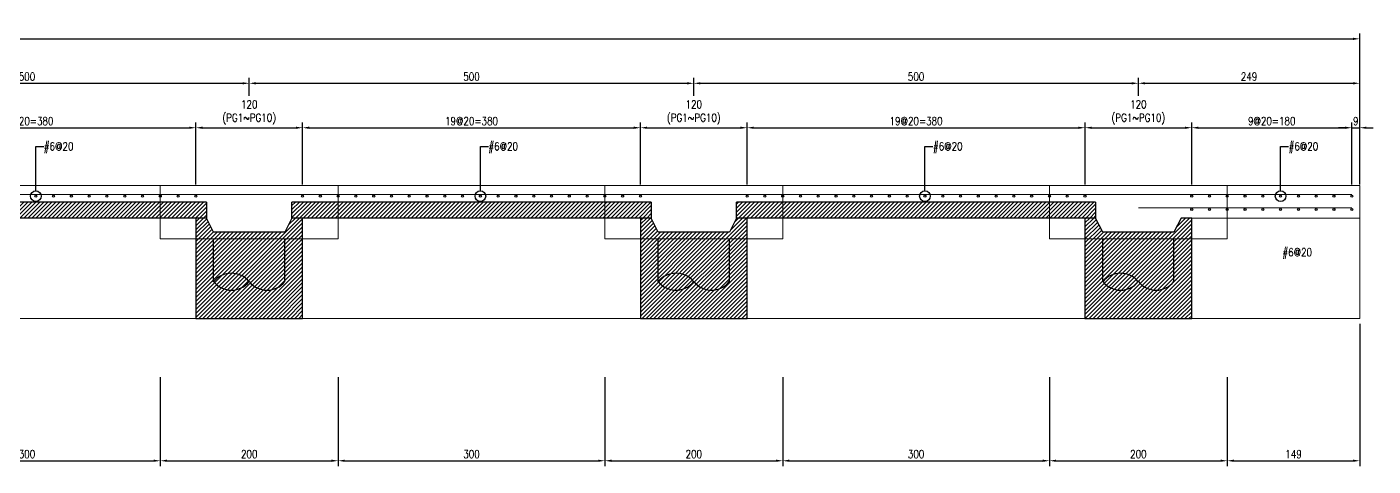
# Model space of a CAD drawing. Extents: x -4754 to 4964, y -19960 to 3841.
# Drawn here: x 2713 to 4227, y -11309 to -10815 of the extents above; entities that cross this region are included whole.
import ezdxf
from ezdxf.enums import TextEntityAlignment as Align

# ---------------------------------------------------------------- set-up
doc = ezdxf.new("R2010")
doc.units = 0
doc.header["$LTSCALE"] = 3
doc.layers.get('0').update_dxf_attribs({"linetype": 'CONTINUOUS'})
doc.layers.add('HB_0', color=7, linetype='CONTINUOUS', transparency=0.5)
doc.layers.add('預鑄版_HATCH', color=253, linetype='CONTINUOUS', transparency=0.1)
for name, color, linetype in [('HB_DIM', 1, 'CONTINUOUS'), ('HB_TXT_CTEXT', 2, 'CONTINUOUS'), ('鋼筋', 3, 'CONTINUOUS'), ('預鑄梁_HATCH', 253, 'CONTINUOUS')]:
    doc.layers.add(name, color=color, linetype=linetype)
doc.styles.get("Standard").update_dxf_attribs({"font": 'ROMANS.shx', "width": 0.8, "bigfont": 'chineset.shx'})
doc.dimstyles.new('30', dxfattribs={"dimscale": 3, "dimtxt": 3, "dimasz": 2.5, "dimexe": 2, "dimexo": 2, "dimgap": 1, "dimtad": 1, "dimdsep": 46, "dimtxsty": 'Standard', "dimcen": 0, "dimclrd": 256, "dimclre": 256, "dimclrt": 2, "dimadec": 0, "dimazin": 0, "dimtfac": 1, "dimtix": 1, "dimtmove": 2, "dimatfit": 3, "dimfxl": 1, "dimtolj": 1, "dimtzin": 0, "dimarcsym": 0})

# ---------------------------------------------------------------- blocks, each defined once
blk = doc.blocks.new('pile_vertical_with_pilecap')
at = {"linetype": 'Continuous'}
for p, q in [((-40, -48.1), (-40, 0)), ((-40, -48.1), (-40, 0)), ((40, -48.1), (40, 0)), ((40, -48.1), (40, 0))]:
    blk.add_line(p, q, dxfattribs=at)
for centre, start, end in [((-20, -64.1), 38.718, 141.282), ((-20, -64.1), 38.718, 141.282), ((-20, -32), 218.718, 321.282), ((-20, -32), 218.718, 321.282), ((20, -32), 218.718, 321.282), ((20, -32), 218.718, 321.282)]:
    blk.add_arc(centre, 25.6, start, end, dxfattribs=at)
blk = doc.blocks.new('C')
at = {"color": 3, "linetype": 'Continuous'}
blk.add_circle((0, 0), 1.2, dxfattribs=at)
blk = doc.blocks.new('C_Red')
at = {"color": 1, "linetype": 'Continuous'}
blk.add_circle((0, 0), 1.2, dxfattribs=at)
blk = doc.blocks.new('*D63')
at = {"layer": 'HB_DIM', "linetype": 'Continuous', "lineweight": -2}
for p, q in [((-285.7, -10992.4), (-285.7, -10822.4)), ((4212.3, -10992.4), (4212.3, -10822.4)), ((-278.2, -10828.4), (4204.8, -10828.4))]:
    blk.add_line(p, q, dxfattribs=at)
at = {"layer": 'HB_DIM'}
for points in [[(-278.2, -10827.2), (-278.2, -10829.7), (-285.7, -10828.4)], [(4204.8, -10829.7), (4204.8, -10827.2), (4212.3, -10828.4)]]:
    blk.add_solid(points, dxfattribs=at)
at = {"layer": 'HB_DIM', "color": 2, "linetype": 'Continuous', "insert": (1963.3, -10820.9), "char_height": 9, "attachment_point": 5, "rotation": 0}
blk.add_mtext('\\A1;4498', dxfattribs=at)
blk = doc.blocks.new('*D70')
at = {"layer": 'HB_DIM', "linetype": 'Continuous', "lineweight": -2}
for p, q in [((2463.3, -10892.4), (2463.3, -10872.4)), ((2470.8, -10878.4), (2955.8, -10878.4)), ((2963.3, -10892.4), (2963.3, -10872.4))]:
    blk.add_line(p, q, dxfattribs=at)
at = {"layer": 'HB_DIM'}
for points in [[(2470.8, -10877.2), (2470.8, -10879.7), (2463.3, -10878.4)], [(2955.8, -10879.7), (2955.8, -10877.2), (2963.3, -10878.4)]]:
    blk.add_solid(points, dxfattribs=at)
at = {"layer": 'HB_DIM', "color": 2, "linetype": 'Continuous', "insert": (2713.3, -10870.9), "char_height": 9, "attachment_point": 5, "rotation": 0}
blk.add_mtext('\\A1;500', dxfattribs=at)
blk = doc.blocks.new('*D71')
at = {"layer": 'HB_DIM', "linetype": 'Continuous', "lineweight": -2}
for p, q in [((2963.3, -10892.4), (2963.3, -10872.4)), ((2970.8, -10878.4), (3455.8, -10878.4)), ((3463.3, -10892.4), (3463.3, -10872.4))]:
    blk.add_line(p, q, dxfattribs=at)
at = {"layer": 'HB_DIM'}
for points in [[(2970.8, -10877.2), (2970.8, -10879.7), (2963.3, -10878.4)], [(3455.8, -10879.7), (3455.8, -10877.2), (3463.3, -10878.4)]]:
    blk.add_solid(points, dxfattribs=at)
at = {"layer": 'HB_DIM', "color": 2, "linetype": 'Continuous', "insert": (3213.3, -10870.9), "char_height": 9, "attachment_point": 5, "rotation": 0}
blk.add_mtext('\\A1;500', dxfattribs=at)
blk = doc.blocks.new('*D72')
at = {"layer": 'HB_DIM', "linetype": 'Continuous', "lineweight": -2}
for p, q in [((3463.3, -10892.4), (3463.3, -10872.4)), ((3470.8, -10878.4), (3955.8, -10878.4)), ((3963.3, -10892.4), (3963.3, -10872.4))]:
    blk.add_line(p, q, dxfattribs=at)
at = {"layer": 'HB_DIM'}
for points in [[(3470.8, -10877.2), (3470.8, -10879.7), (3463.3, -10878.4)], [(3955.8, -10879.7), (3955.8, -10877.2), (3963.3, -10878.4)]]:
    blk.add_solid(points, dxfattribs=at)
at = {"layer": 'HB_DIM', "color": 2, "linetype": 'Continuous', "insert": (3713.3, -10870.9), "char_height": 9, "attachment_point": 5, "rotation": 0}
blk.add_mtext('\\A1;500', dxfattribs=at)
blk = doc.blocks.new('*D73')
at = {"layer": 'HB_DIM', "linetype": 'Continuous', "lineweight": -2}
for p, q in [((3963.3, -10892.4), (3963.3, -10872.4)), ((3970.8, -10878.4), (4204.8, -10878.4)), ((4212.3, -10992.4), (4212.3, -10872.4))]:
    blk.add_line(p, q, dxfattribs=at)
at = {"layer": 'HB_DIM'}
for points in [[(3970.8, -10877.2), (3970.8, -10879.7), (3963.3, -10878.4)], [(4204.8, -10879.7), (4204.8, -10877.2), (4212.3, -10878.4)]]:
    blk.add_solid(points, dxfattribs=at)
at = {"layer": 'HB_DIM', "color": 2, "linetype": 'Continuous', "insert": (4087.8, -10870.9), "char_height": 9, "attachment_point": 5, "rotation": 0}
blk.add_mtext('\\A1;249', dxfattribs=at)
blk = doc.blocks.new('*D87')
at = {"layer": 'HB_DIM', "linetype": 'Continuous', "lineweight": -2}
for p, q in [((2523.3, -10992.4), (2523.3, -10922.4)), ((2530.8, -10928.4), (2895.8, -10928.4)), ((2903.3, -10992.4), (2903.3, -10922.4))]:
    blk.add_line(p, q, dxfattribs=at)
at = {"layer": 'HB_DIM'}
for points in [[(2530.8, -10927.2), (2530.8, -10929.7), (2523.3, -10928.4)], [(2895.8, -10929.7), (2895.8, -10927.2), (2903.3, -10928.4)]]:
    blk.add_solid(points, dxfattribs=at)
at = {"layer": 'HB_DIM', "color": 2, "linetype": 'Continuous', "insert": (2713.3, -10920.9), "char_height": 9, "attachment_point": 5, "rotation": 0}
blk.add_mtext('\\A1;19@20=380', dxfattribs=at)
blk = doc.blocks.new('*D88')
at = {"layer": 'HB_DIM', "linetype": 'Continuous', "lineweight": -2}
for p, q in [((2903.3, -10992.4), (2903.3, -10922.4)), ((2910.8, -10928.4), (3015.8, -10928.4)), ((3023.3, -10992.4), (3023.3, -10922.4))]:
    blk.add_line(p, q, dxfattribs=at)
at = {"layer": 'HB_DIM'}
for points in [[(2910.8, -10927.2), (2910.8, -10929.7), (2903.3, -10928.4)], [(3015.8, -10929.7), (3015.8, -10927.2), (3023.3, -10928.4)]]:
    blk.add_solid(points, dxfattribs=at)
at = {"layer": 'HB_DIM', "color": 2, "linetype": 'Continuous', "insert": (2963.3, -10911.1), "char_height": 9, "attachment_point": 5, "rotation": 0}
blk.add_mtext('\\A1;120^J(PG1~PG10)', dxfattribs=at)
blk = doc.blocks.new('*D89')
at = {"layer": 'HB_DIM', "linetype": 'Continuous', "lineweight": -2}
for p, q in [((3023.3, -10992.4), (3023.3, -10922.4)), ((3030.8, -10928.4), (3395.8, -10928.4)), ((3403.3, -10992.4), (3403.3, -10922.4))]:
    blk.add_line(p, q, dxfattribs=at)
at = {"layer": 'HB_DIM'}
for points in [[(3030.8, -10927.2), (3030.8, -10929.7), (3023.3, -10928.4)], [(3395.8, -10929.7), (3395.8, -10927.2), (3403.3, -10928.4)]]:
    blk.add_solid(points, dxfattribs=at)
at = {"layer": 'HB_DIM', "color": 2, "linetype": 'Continuous', "insert": (3213.3, -10920.9), "char_height": 9, "attachment_point": 5, "rotation": 0}
blk.add_mtext('\\A1;19@20=380', dxfattribs=at)
blk = doc.blocks.new('*D90')
at = {"layer": 'HB_DIM', "linetype": 'Continuous', "lineweight": -2}
for p, q in [((3403.3, -10992.4), (3403.3, -10922.4)), ((3410.8, -10928.4), (3515.8, -10928.4)), ((3523.3, -10992.4), (3523.3, -10922.4))]:
    blk.add_line(p, q, dxfattribs=at)
at = {"layer": 'HB_DIM'}
for points in [[(3410.8, -10927.2), (3410.8, -10929.7), (3403.3, -10928.4)], [(3515.8, -10929.7), (3515.8, -10927.2), (3523.3, -10928.4)]]:
    blk.add_solid(points, dxfattribs=at)
at = {"layer": 'HB_DIM', "color": 2, "linetype": 'Continuous', "insert": (3463.3, -10911.1), "char_height": 9, "attachment_point": 5, "rotation": 0}
blk.add_mtext('\\A1;120^J(PG1~PG10)', dxfattribs=at)
blk = doc.blocks.new('*D91')
at = {"layer": 'HB_DIM', "linetype": 'Continuous', "lineweight": -2}
for p, q in [((3523.3, -10992.4), (3523.3, -10922.4)), ((3530.8, -10928.4), (3895.8, -10928.4)), ((3903.3, -10992.4), (3903.3, -10922.4))]:
    blk.add_line(p, q, dxfattribs=at)
at = {"layer": 'HB_DIM'}
for points in [[(3530.8, -10927.2), (3530.8, -10929.7), (3523.3, -10928.4)], [(3895.8, -10929.7), (3895.8, -10927.2), (3903.3, -10928.4)]]:
    blk.add_solid(points, dxfattribs=at)
at = {"layer": 'HB_DIM', "color": 2, "linetype": 'Continuous', "insert": (3713.3, -10920.9), "char_height": 9, "attachment_point": 5, "rotation": 0}
blk.add_mtext('\\A1;19@20=380', dxfattribs=at)
blk = doc.blocks.new('*D92')
at = {"layer": 'HB_DIM', "linetype": 'Continuous', "lineweight": -2}
for p, q in [((3903.3, -10992.4), (3903.3, -10922.4)), ((3910.8, -10928.4), (4015.8, -10928.4)), ((4023.3, -10992.4), (4023.3, -10922.4))]:
    blk.add_line(p, q, dxfattribs=at)
at = {"layer": 'HB_DIM'}
for points in [[(3910.8, -10927.2), (3910.8, -10929.7), (3903.3, -10928.4)], [(4015.8, -10929.7), (4015.8, -10927.2), (4023.3, -10928.4)]]:
    blk.add_solid(points, dxfattribs=at)
at = {"layer": 'HB_DIM', "color": 2, "linetype": 'Continuous', "insert": (3963.3, -10911.1), "char_height": 9, "attachment_point": 5, "rotation": 0}
blk.add_mtext('\\A1;120^J(PG1~PG10)', dxfattribs=at)
blk = doc.blocks.new('*D93')
at = {"layer": 'HB_DIM', "linetype": 'Continuous', "lineweight": -2}
for p, q in [((4023.3, -10992.4), (4023.3, -10922.4)), ((4030.8, -10928.4), (4195.8, -10928.4)), ((4203.3, -10992.4), (4203.3, -10922.4))]:
    blk.add_line(p, q, dxfattribs=at)
at = {"layer": 'HB_DIM'}
for points in [[(4030.8, -10927.2), (4030.8, -10929.7), (4023.3, -10928.4)], [(4195.8, -10929.7), (4195.8, -10927.2), (4203.3, -10928.4)]]:
    blk.add_solid(points, dxfattribs=at)
at = {"layer": 'HB_DIM', "color": 2, "linetype": 'Continuous', "insert": (4113.3, -10920.9), "char_height": 9, "attachment_point": 5, "rotation": 0}
blk.add_mtext('\\A1;9@20=180', dxfattribs=at)
blk = doc.blocks.new('*D94')
at = {"layer": 'HB_DIM', "linetype": 'Continuous', "lineweight": -2}
for p, q in [((4195.8, -10928.4), (4188.3, -10928.4)), ((4203.3, -10992.4), (4203.3, -10922.4)), ((4203.3, -10928.4), (4212.3, -10928.4)), ((4212.3, -10992.4), (4212.3, -10922.4)), ((4219.8, -10928.4), (4227.3, -10928.4))]:
    blk.add_line(p, q, dxfattribs=at)
at = {"layer": 'HB_DIM'}
for points in [[(4195.8, -10929.7), (4195.8, -10927.2), (4203.3, -10928.4)], [(4219.8, -10927.2), (4219.8, -10929.7), (4212.3, -10928.4)]]:
    blk.add_solid(points, dxfattribs=at)
at = {"layer": 'HB_DIM', "color": 2, "linetype": 'Continuous', "insert": (4207.8, -10920.9), "char_height": 9, "attachment_point": 5, "rotation": 0}
blk.add_mtext('\\A1;9', dxfattribs=at)
blk = doc.blocks.new('*D107')
at = {"layer": 'HB_DIM', "linetype": 'Continuous', "lineweight": -2}
for p, q in [((2563.3, -11209), (2563.3, -11309)), ((2863.3, -11209), (2863.3, -11309)), ((2570.8, -11303), (2855.8, -11303))]:
    blk.add_line(p, q, dxfattribs=at)
at = {"layer": 'HB_DIM'}
for points in [[(2570.8, -11301.7), (2570.8, -11304.2), (2563.3, -11303)], [(2855.8, -11304.2), (2855.8, -11301.7), (2863.3, -11303)]]:
    blk.add_solid(points, dxfattribs=at)
at = {"layer": 'HB_DIM', "color": 2, "linetype": 'Continuous', "insert": (2713.3, -11295.5), "char_height": 9, "attachment_point": 5, "rotation": 0}
blk.add_mtext('\\A1;300', dxfattribs=at)
blk = doc.blocks.new('*D108')
at = {"layer": 'HB_DIM', "linetype": 'Continuous', "lineweight": -2}
for p, q in [((2863.3, -11209), (2863.3, -11309)), ((3063.3, -11209), (3063.3, -11309)), ((2870.8, -11303), (3055.8, -11303))]:
    blk.add_line(p, q, dxfattribs=at)
at = {"layer": 'HB_DIM'}
for points in [[(2870.8, -11301.7), (2870.8, -11304.2), (2863.3, -11303)], [(3055.8, -11304.2), (3055.8, -11301.7), (3063.3, -11303)]]:
    blk.add_solid(points, dxfattribs=at)
at = {"layer": 'HB_DIM', "color": 2, "linetype": 'Continuous', "insert": (2963.3, -11295.5), "char_height": 9, "attachment_point": 5, "rotation": 0}
blk.add_mtext('\\A1;200', dxfattribs=at)
blk = doc.blocks.new('*D109')
at = {"layer": 'HB_DIM', "linetype": 'Continuous', "lineweight": -2}
for p, q in [((3063.3, -11209), (3063.3, -11309)), ((3363.3, -11209), (3363.3, -11309)), ((3070.8, -11303), (3355.8, -11303))]:
    blk.add_line(p, q, dxfattribs=at)
at = {"layer": 'HB_DIM'}
for points in [[(3070.8, -11301.7), (3070.8, -11304.2), (3063.3, -11303)], [(3355.8, -11304.2), (3355.8, -11301.7), (3363.3, -11303)]]:
    blk.add_solid(points, dxfattribs=at)
at = {"layer": 'HB_DIM', "color": 2, "linetype": 'Continuous', "insert": (3213.3, -11295.5), "char_height": 9, "attachment_point": 5, "rotation": 0}
blk.add_mtext('\\A1;300', dxfattribs=at)
blk = doc.blocks.new('*D110')
at = {"layer": 'HB_DIM', "linetype": 'Continuous', "lineweight": -2}
for p, q in [((3363.3, -11209), (3363.3, -11309)), ((3563.3, -11209), (3563.3, -11309)), ((3370.8, -11303), (3555.8, -11303))]:
    blk.add_line(p, q, dxfattribs=at)
at = {"layer": 'HB_DIM'}
for points in [[(3370.8, -11301.7), (3370.8, -11304.2), (3363.3, -11303)], [(3555.8, -11304.2), (3555.8, -11301.7), (3563.3, -11303)]]:
    blk.add_solid(points, dxfattribs=at)
at = {"layer": 'HB_DIM', "color": 2, "linetype": 'Continuous', "insert": (3463.3, -11295.5), "char_height": 9, "attachment_point": 5, "rotation": 0}
blk.add_mtext('\\A1;200', dxfattribs=at)
blk = doc.blocks.new('*D111')
at = {"layer": 'HB_DIM', "linetype": 'Continuous', "lineweight": -2}
for p, q in [((3563.3, -11209), (3563.3, -11309)), ((3863.3, -11209), (3863.3, -11309)), ((3570.8, -11303), (3855.8, -11303))]:
    blk.add_line(p, q, dxfattribs=at)
at = {"layer": 'HB_DIM'}
for points in [[(3570.8, -11301.7), (3570.8, -11304.2), (3563.3, -11303)], [(3855.8, -11304.2), (3855.8, -11301.7), (3863.3, -11303)]]:
    blk.add_solid(points, dxfattribs=at)
at = {"layer": 'HB_DIM', "color": 2, "linetype": 'Continuous', "insert": (3713.3, -11295.5), "char_height": 9, "attachment_point": 5, "rotation": 0}
blk.add_mtext('\\A1;300', dxfattribs=at)
blk = doc.blocks.new('*D112')
at = {"layer": 'HB_DIM', "linetype": 'Continuous', "lineweight": -2}
for p, q in [((3863.3, -11209), (3863.3, -11309)), ((4063.3, -11209), (4063.3, -11309)), ((3870.8, -11303), (4055.8, -11303))]:
    blk.add_line(p, q, dxfattribs=at)
at = {"layer": 'HB_DIM'}
for points in [[(3870.8, -11301.7), (3870.8, -11304.2), (3863.3, -11303)], [(4055.8, -11304.2), (4055.8, -11301.7), (4063.3, -11303)]]:
    blk.add_solid(points, dxfattribs=at)
at = {"layer": 'HB_DIM', "color": 2, "linetype": 'Continuous', "insert": (3963.3, -11295.5), "char_height": 9, "attachment_point": 5, "rotation": 0}
blk.add_mtext('\\A1;200', dxfattribs=at)
blk = doc.blocks.new('*D113')
at = {"layer": 'HB_DIM', "linetype": 'Continuous', "lineweight": -2}
for p, q in [((4212.3, -11149), (4212.3, -11309)), ((4063.3, -11209), (4063.3, -11309)), ((4070.8, -11303), (4204.8, -11303))]:
    blk.add_line(p, q, dxfattribs=at)
at = {"layer": 'HB_DIM'}
for points in [[(4070.8, -11301.7), (4070.8, -11304.2), (4063.3, -11303)], [(4204.8, -11304.2), (4204.8, -11301.7), (4212.3, -11303)]]:
    blk.add_solid(points, dxfattribs=at)
at = {"layer": 'HB_DIM', "color": 2, "linetype": 'Continuous', "insert": (4137.8, -11295.5), "char_height": 9, "attachment_point": 5, "rotation": 0}
blk.add_mtext('\\A1;149', dxfattribs=at)

msp = doc.modelspace()

# ---------------------------------------------------------------- hatches: boundary and pattern name
at = {"layer": '預鑄梁_HATCH', "linetype": 'Continuous'}
h = msp.add_hatch(dxfattribs=at)
h.set_pattern_fill('ANSI31', color=256, style=0)
h.paths.add_polyline_path([(3023.272, -11142.962), (3023.272, -11029.962), (3011.272, -11029.962), (3003.272, -11045.962), (2923.272, -11045.962), (2915.272, -11029.962), (2903.272, -11029.962), (2903.272, -11142.962)], flags=17)
h = msp.add_hatch(dxfattribs=at)
h.set_pattern_fill('ANSI31', color=256, style=0)
h.paths.add_polyline_path([(3523.272, -11142.962), (3523.272, -11029.962), (3511.272, -11029.962), (3503.272, -11045.962), (3423.272, -11045.962), (3415.272, -11029.962), (3403.272, -11029.962), (3403.272, -11142.962)], flags=17)
h = msp.add_hatch(dxfattribs=at)
h.set_pattern_fill('ANSI31', color=256, style=0)
h.paths.add_polyline_path([(4023.272, -11142.962), (4023.272, -11029.962), (4011.272, -11029.962), (4003.272, -11045.962), (3923.272, -11045.962), (3915.272, -11029.962), (3903.272, -11029.962), (3903.272, -11142.962)], flags=17)
at = {"layer": '預鑄版_HATCH', "linetype": 'Continuous'}
h = msp.add_hatch(dxfattribs=at)
h.set_pattern_fill('ANSI31', color=256, style=0)
h.paths.add_polyline_path([(2511.272, -11029.962), (2915.272, -11029.962), (2915.272, -11011.962), (2511.272, -11011.962)], flags=17)
h = msp.add_hatch(dxfattribs=at)
h.set_pattern_fill('ANSI31', color=256, style=0)
h.paths.add_polyline_path([(3011.272, -11029.962), (3415.272, -11029.962), (3415.272, -11011.962), (3011.272, -11011.962)], flags=17)
h = msp.add_hatch(dxfattribs=at)
h.set_pattern_fill('ANSI31', color=256, style=0)
h.paths.add_polyline_path([(3511.272, -11029.962), (3915.272, -11029.962), (3915.272, -11011.962), (3511.272, -11011.962)], flags=17)

# ---------------------------------------------------------------- linework, layer by layer
at = {"layer": 'HB_0', "lineweight": 5}
for points in [[(-285.728, -10993.524), (-285.728, -11142.962), (4212.272, -11142.962), (4212.272, -10993.524)], [(2863.272, -11053.524), (3063.272, -11053.524), (3063.272, -10993.524), (2863.272, -10993.524), (2863.272, -11053.524)], [(3363.272, -11053.524), (3563.272, -11053.524), (3563.272, -10993.524), (3363.272, -10993.524), (3363.272, -11053.524)], [(3863.272, -11053.524), (4063.272, -11053.524), (4063.272, -10993.524), (3863.272, -10993.524), (3863.272, -11053.524)]]:
    msp.add_lwpolyline(points, dxfattribs=at)
at = {"layer": 'HB_0', "color": 1, "linetype": 'Continuous'}
for points in [[(2915.272, -11011.962), (2511.272, -11011.962)], [(2915.272, -11011.962), (2915.272, -11029.962)], [(3415.272, -11011.962), (3011.272, -11011.962)], [(3011.272, -11029.962), (3011.272, -11011.962)], [(3415.272, -11011.962), (3415.272, -11029.962)], [(3915.272, -11011.962), (3511.272, -11011.962)], [(3511.272, -11029.962), (3511.272, -11011.962)], [(3915.272, -11011.962), (3915.272, -11029.962)], [(2915.272, -11029.962), (2511.272, -11029.962)], [(3023.272, -11142.962), (3023.272, -11029.962), (3011.272, -11029.962), (3003.272, -11045.962), (2923.272, -11045.962), (2915.272, -11029.962), (2903.272, -11029.962), (2903.272, -11142.962), (3023.272, -11142.962)], [(3415.272, -11029.962), (3011.272, -11029.962)], [(3523.272, -11142.962), (3523.272, -11029.962), (3511.272, -11029.962), (3503.272, -11045.962), (3423.272, -11045.962), (3415.272, -11029.962), (3403.272, -11029.962), (3403.272, -11142.962), (3523.272, -11142.962)], [(3915.272, -11029.962), (3511.272, -11029.962)], [(4023.272, -11142.962), (4023.272, -11029.962), (4011.272, -11029.962), (4003.272, -11045.962), (3923.272, -11045.962), (3915.272, -11029.962), (3903.272, -11029.962), (3903.272, -11142.962), (4023.272, -11142.962)]]:
    msp.add_lwpolyline(points, dxfattribs=at)
at = {"layer": 'HB_0', "color": 4, "lineweight": 5, "true_color": 0x00ffff}
msp.add_polyline3d([(2523.272, -11029.962, 1105), (2903.272, -11029.962, 1105), (2903.272, -11142.962, 1105), (3023.272, -11142.962, 1105), (3023.272, -11029.962, 1105), (3403.272, -11029.962, 1105), (3403.272, -11142.962, 1105), (3523.272, -11142.962, 1105), (3523.272, -11029.962, 1105), (3903.272, -11029.962, 1105), (3903.272, -11142.962, 1105), (4023.272, -11142.962, 1105), (4023.272, -11029.962, 1105), (4212.272, -11029.962, 1105), (4212.272, -10993.524, 1105), (-285.728, -10993.524, 1105)], dxfattribs=at)
at = {"layer": 'HB_DIM', "color": 1, "linetype": 'Continuous'}
for points in [[(2723.272, -10999.371), (2723.272, -10949.371), (2732.272, -10949.371)], [(2723.272, -10999.371), (2723.272, -10949.371), (2732.272, -10949.371)], [(3223.272, -10999.371), (3223.272, -10949.371), (3232.272, -10949.371)], [(3223.272, -10999.371), (3223.272, -10949.371), (3232.272, -10949.371)], [(3723.272, -10999.371), (3723.272, -10949.371), (3732.272, -10949.371)], [(3723.272, -10999.371), (3723.272, -10949.371), (3732.272, -10949.371)], [(4123.272, -10999.371), (4123.272, -10949.371), (4132.272, -10949.371)], [(4123.272, -10999.371), (4123.272, -10949.371), (4132.272, -10949.371)]]:
    msp.add_lwpolyline(points, dxfattribs=at)
msp.add_lwpolyline([(4107.272, -11018.475, 0, 1.25, 0), (4107.272, -11033.475, 0, 0, 0), (4107.272, -11068.475, 0, 0, 0), (4125.272, -11068.475, 0, 0, 0)], format="xyseb", dxfattribs=at)
at = {"layer": '鋼筋', "lineweight": 5}
for p, q in [((-276.728, -11003.475, 9.815), (4203.272, -11003.475, 9.815)), ((3963.272, -11018.475, 9.815), (4203.272, -11018.475, 9.815))]:
    msp.add_line(p, q, dxfattribs=at)

# ---------------------------------------------------------------- block references
at = {"layer": 'HB_0', "linetype": 'Continuous'}
for p in [(2963.272, -11053.524), (3463.272, -11053.524), (3963.272, -11053.524)]:
    msp.add_blockref('pile_vertical_with_pilecap', p, dxfattribs=at)
at = {"layer": 'HB_DIM', "linetype": 'Continuous', "xscale": 5, "yscale": 5, "zscale": 5}
for p in [(2723.272, -11005.371, 9.815), (2723.272, -11005.371, 9.815), (3223.272, -11005.371, 9.815), (3223.272, -11005.371, 9.815), (3723.272, -11005.371, 9.815), (3723.272, -11005.371, 9.815), (4123.272, -11005.371, 9.815), (4123.272, -11005.371, 9.815)]:
    msp.add_blockref('C_Red', p, dxfattribs=at)
at = {"layer": '鋼筋', "linetype": 'Continuous', "xscale": 0.955, "yscale": 0.955, "zscale": 0.955}
for p in [(2723.272, -11005.371, 9.815), (2743.272, -11005.371, 9.815), (2763.272, -11005.371, 9.815), (2783.272, -11005.371, 9.815), (2803.272, -11005.371, 9.815), (2823.272, -11005.371, 9.815), (2843.272, -11005.371, 9.815), (2863.272, -11005.371, 9.815), (2883.272, -11005.371, 9.815), (2903.272, -11005.371, 9.815), (3023.272, -11005.371, 9.815), (3043.272, -11005.371, 9.815), (3063.272, -11005.371, 9.815), (3083.272, -11005.371, 9.815), (3103.272, -11005.371, 9.815), (3123.272, -11005.371, 9.815), (3143.272, -11005.371, 9.815), (3163.272, -11005.371, 9.815), (3183.272, -11005.371, 9.815), (3203.272, -11005.371, 9.815), (3223.272, -11005.371, 9.815), (3243.272, -11005.371, 9.815), (3263.272, -11005.371, 9.815), (3283.272, -11005.371, 9.815), (3303.272, -11005.371, 9.815), (3323.272, -11005.371, 9.815), (3343.272, -11005.371, 9.815), (3363.272, -11005.371, 9.815), (3383.272, -11005.371, 9.815), (3403.272, -11005.371, 9.815), (3523.272, -11005.371, 9.815), (3543.272, -11005.371, 9.815), (3563.272, -11005.371, 9.815), (3583.272, -11005.371, 9.815), (3603.272, -11005.371, 9.815), (3623.272, -11005.371, 9.815), (3643.272, -11005.371, 9.815), (3663.272, -11005.371, 9.815), (3683.272, -11005.371, 9.815), (3703.272, -11005.371, 9.815), (3723.272, -11005.371, 9.815), (3743.272, -11005.371, 9.815), (3763.272, -11005.371, 9.815), (3783.272, -11005.371, 9.815), (3803.272, -11005.371, 9.815), (3823.272, -11005.371, 9.815), (3843.272, -11005.371, 9.815), (3863.272, -11005.371, 9.815), (3883.272, -11005.371, 9.815), (3903.272, -11005.371, 9.815), (4023.272, -11005.371, 9.815), (4043.272, -11005.371, 9.815), (4063.272, -11005.371, 9.815), (4083.272, -11005.371, 9.815), (4103.272, -11005.371, 9.815), (4123.272, -11005.371, 9.815), (4143.272, -11005.371, 9.815), (4163.272, -11005.371, 9.815), (4183.272, -11005.371, 9.815), (4203.272, -11005.371, 9.815), (4023.272, -11020.385, 9.815), (4043.272, -11020.385, 9.815), (4063.272, -11020.385, 9.815), (4083.272, -11020.385, 9.815), (4103.272, -11020.385, 9.815), (4123.272, -11020.385, 9.815), (4143.272, -11020.385, 9.815), (4163.272, -11020.385, 9.815), (4183.272, -11020.385, 9.815), (4203.272, -11020.385, 9.815)]:
    msp.add_blockref('C', p, dxfattribs=at)

# ---------------------------------------------------------------- texts
at = {"layer": 'HB_TXT_CTEXT', "linetype": 'Continuous', "width": 0.8}
for p in [(2732.272, -10949.371, 9.815), (2732.272, -10949.371, 9.815), (3232.272, -10949.371, 9.815), (3232.272, -10949.371, 9.815), (3732.272, -10949.371, 9.815), (3732.272, -10949.371, 9.815), (4132.272, -10949.371, 9.815), (4132.272, -10949.371, 9.815), (4125.272, -11068.475, 9.815)]:
    msp.add_text('#6@20', height=9, dxfattribs=at).set_placement(p, align=Align.MIDDLE_LEFT)

# ---------------------------------------------------------------- dimensions: what is measured, and where the dimension line sits
at = {"layer": 'HB_DIM', "linetype": 'Continuous'}
for base, p1, p2, picture, middle in [((4212.272, -10828.432), (-285.728, -10998.432, -975), (4212.272, -10998.432, -975), '*D63', (1963.272, -10820.932)), ((2963.272, -10878.432), (2463.272, -10898.432, -975), (2963.272, -10898.432, -975), '*D70', (2713.272, -10870.932)), ((3463.272, -10878.432), (2963.272, -10898.432, -975), (3463.272, -10898.432, -975), '*D71', (3213.272, -10870.932)), ((3963.272, -10878.432), (3463.272, -10898.432, -975), (3963.272, -10898.432, -975), '*D72', (3713.272, -10870.932)), ((4212.272, -10878.432), (3963.272, -10898.432, -975), (4212.272, -10998.432, -975), '*D73', (4087.772, -10870.932)), ((4212.272, -10928.432), (4203.272, -10998.432, 1095), (4212.272, -10998.432, -975), '*D94', (4207.772, -10920.932)), ((4212.272, -11302.962), (4063.272, -11202.962, 1105), (4212.272, -11142.962, 325), '*D113', (4137.772, -11295.462)), ((2863.272, -11302.962), (2563.272, -11202.962, 1105), (2863.272, -11202.962, 1105), '*D107', (2713.272, -11295.462)), ((3063.272, -11302.962), (2863.272, -11202.962, 1105), (3063.272, -11202.962, 1105), '*D108', (2963.272, -11295.462)), ((3363.272, -11302.962), (3063.272, -11202.962, 1105), (3363.272, -11202.962, 1105), '*D109', (3213.272, -11295.462)), ((3563.272, -11302.962), (3363.272, -11202.962, 1105), (3563.272, -11202.962, 1105), '*D110', (3463.272, -11295.462)), ((3863.272, -11302.962), (3563.272, -11202.962, 1105), (3863.272, -11202.962, 1105), '*D111', (3713.272, -11295.462)), ((4063.272, -11302.962), (3863.272, -11202.962, 1105), (4063.272, -11202.962, 1105), '*D112', (3963.272, -11295.462))]:
    dim = msp.add_linear_dim(base=base, p1=p1, p2=p2, angle=0, dimstyle='30', override={"dimdec": 0, "dimpost": '<>'}, dxfattribs=at)
    dim.commit()
    dim.dimension.update_dxf_attribs({"geometry": picture, "text_midpoint": middle})
for base, p1, p2, text, picture, middle in [((3023.272, -10928.432), (2903.272, -10998.432, 1095), (3023.272, -10998.432, 1095), '<>^J(PG1~PG10)', '*D88', (2963.272, -10911.075)), ((3523.272, -10928.432), (3403.272, -10998.432, 1095), (3523.272, -10998.432, 1095), '<>^J(PG1~PG10)', '*D90', (3463.272, -10911.075)), ((4023.272, -10928.432), (3903.272, -10998.432, 1095), (4023.272, -10998.432, 1095), '<>^J(PG1~PG10)', '*D92', (3963.272, -10911.075)), ((2903.272, -10928.432), (2523.272, -10998.432, 1095), (2903.272, -10998.432, 1095), '19@20=<>', '*D87', (2713.272, -10920.932)), ((3403.272, -10928.432), (3023.272, -10998.432, 1095), (3403.272, -10998.432, 1095), '19@20=<>', '*D89', (3213.272, -10920.932)), ((3903.272, -10928.432), (3523.272, -10998.432, 1095), (3903.272, -10998.432, 1095), '19@20=<>', '*D91', (3713.272, -10920.932)), ((4203.272, -10928.432), (4023.272, -10998.432, 1095), (4203.272, -10998.432, 1095), '9@20=<>', '*D93', (4113.272, -10920.932))]:
    dim = msp.add_linear_dim(base=base, p1=p1, p2=p2, angle=0, text=text, dimstyle='30', override={"dimdec": 0, "dimpost": '<>'}, dxfattribs=at)
    dim.commit()
    dim.dimension.update_dxf_attribs({"geometry": picture, "text_midpoint": middle})

doc.saveas('drawing.dxf')
